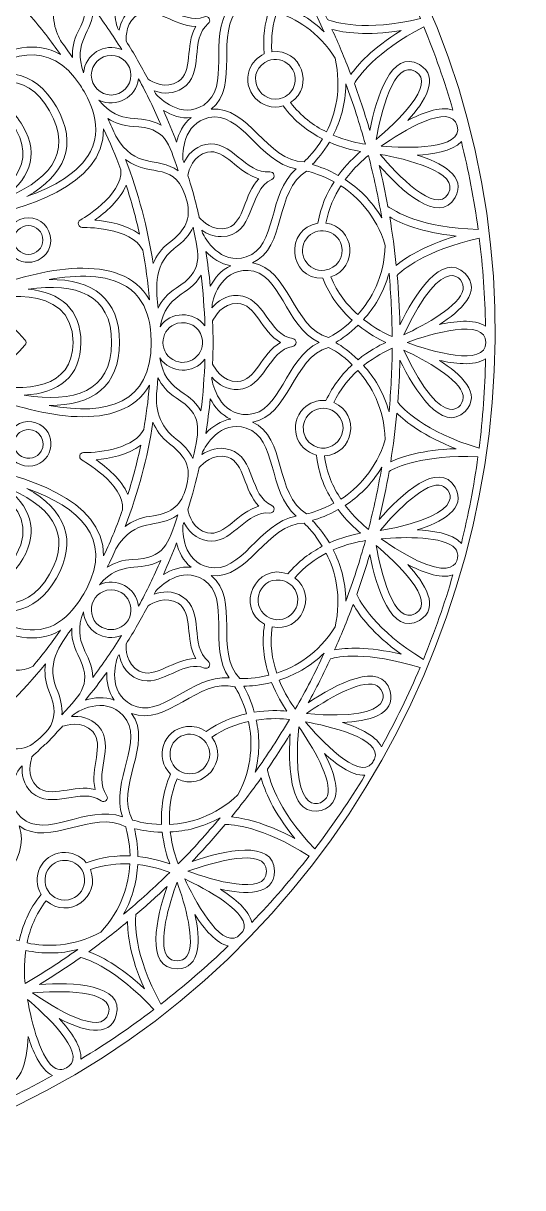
# Model space of a CAD drawing. Header units: inches. Extents: x -25 to 3711, y -26 to 945.
# Drawn here: x 679 to 933, y 3 to 594 of the extents above; entities that cross this region are included whole.
import ezdxf

# ---------------------------------------------------------------- set-up
doc = ezdxf.new("R2010")
doc.units = ezdxf.units.IN
doc.header["$MEASUREMENT"] = 0
doc.layers.add('_U+0421_U+043B_U+043E_U+0439 1', color=7, linetype='Continuous')

# ---------------------------------------------------------------- blocks, each defined once
blk = doc.blocks.new('block 2')
at = {"layer": '_U+0421_U+043B_U+043E_U+0439 1', "lineweight": 0}
for points, knots in [([(750.52, 771.98), (750.4, 772.1), (750.34, 772.18), (750.07, 772.33), (525.97, 944.79), (201.88, 855.08), (93.56, 598.99), (-24.91, 318.93), (179.57, 3), (488.84, 3), (892.5, 3), (1078.2, 519.12), (750.52, 771.98)], [0, 0, 0, 0, 1, 1, 1, 2, 2, 2, 3, 3, 3, 4, 4, 4, 4]), ([(634.94, 641.28), (641.2, 636.9), (647.25, 632.25), (653.08, 627.34), (660.02, 616.54), (647.83, 595.71), (647.71, 595.5), (647.24, 594.71), (647.37, 593.7), (648.02, 593.06), (648.67, 592.41), (649.67, 592.29), (650.45, 592.76), (650.67, 592.89), (671.62, 605.27), (682.39, 598.35), (688.23, 591.57), (693.3, 584.99), (698.13, 578.1), (673.16, 592.48), (642.06, 563.53), (623.99, 541.07), (624.98, 547.57), (625.37, 555.02), (625.14, 563.34), (635.17, 558.59), (645.3, 569.62), (639.78, 579.19), (636.66, 584.59), (629.73, 586.45), (624.33, 583.33), (619.06, 580.29), (617.18, 573.64), (619.97, 568.3), (611.2, 568.53), (603.93, 568.07), (597.9, 567.14), (620.36, 585.21), (649.32, 616.32), (634.94, 641.28)], [0, 0, 0, 0, 1, 1, 1, 2, 2, 2, 3, 3, 3, 4, 4, 4, 5, 5, 5, 6, 6, 6, 7, 7, 7, 8, 8, 8, 9, 9, 9, 10, 10, 10, 11, 11, 11, 12, 12, 12, 13, 13, 13, 13]), ([(860.94, 637.19), (868.23, 624.01), (874.85, 610.41), (880.74, 596.43), (852.71, 589.54), (836.87, 594.56), (833.51, 595.86), (830.45, 602.28), (827.23, 608.61), (823.83, 614.83), (837.51, 605.65), (861.04, 593.06), (865.31, 608.98), (868.55, 621.08), (853.71, 624.32), (841.14, 624.88), (847.4, 626.87), (858.24, 631.07), (860.94, 637.19)], [0, 0, 0, 0, 1, 1, 1, 2, 2, 2, 3, 3, 3, 4, 4, 4, 5, 5, 5, 6, 6, 6, 6]), ([(707.14, 589.86), (704.72, 585.28), (703.99, 580.76), (704.16, 576.66), (702.39, 579.28), (700.56, 581.88), (698.69, 584.44), (695.96, 589.03), (692.39, 597.57), (696.24, 606.74), (698.48, 612.08), (699.44, 616.61), (699.07, 620.74), (709.14, 609.54), (714.86, 604.55), (707.14, 589.86)], [0, 0, 0, 0, 1, 1, 1, 2, 2, 2, 3, 3, 3, 4, 4, 4, 5, 5, 5, 5]), ([(770.75, 552.53), (759.23, 545.18), (748.6, 555.79), (746.32, 558.32), (746.09, 558.78), (745.87, 559.24), (745.65, 559.7), (750.62, 557.99), (755.59, 558.19), (760.02, 561.02), (771.3, 568.22), (763.4, 585.96), (773.08, 593.83), (774.85, 595.26), (773.21, 598.05), (771.11, 597.25), (759.46, 592.79), (748.05, 608.51), (736.17, 602.34), (730.71, 599.51), (728.6, 594.55), (727.82, 590.48), (727.56, 590.87), (727.3, 591.26), (727.04, 591.65), (726.09, 594.48), (721.8, 609.45), (734.18, 615.88), (749.08, 623.62), (764.37, 600.73), (783.67, 602.22), (772.74, 586.27), (784.9, 561.57), (770.75, 552.53)], [0, 0, 0, 0, 1, 1, 1, 2, 2, 2, 3, 3, 3, 4, 4, 4, 5, 5, 5, 6, 6, 6, 7, 7, 7, 8, 8, 8, 9, 9, 9, 10, 10, 10, 11, 11, 11, 11]), ([(831.9, 589.61), (824.53, 596.86), (816.39, 601.02), (809.09, 603.4), (811.76, 610.25), (815.17, 615.4), (817.22, 618.17), (822.51, 608.88), (827.4, 599.36), (831.9, 589.61)], [0, 0, 0, 0, 1, 1, 1, 2, 2, 2, 3, 3, 3, 3]), ([(731.43, 584.93), (731.3, 587.22), (731.35, 595.33), (738.01, 598.79), (746.09, 602.98), (755.53, 592.44), (766.72, 592.44), (761.13, 582.79), (765.55, 569.3), (757.87, 564.39), (751.54, 560.35), (744.61, 564.28), (742.62, 565.59), (739.15, 572.17), (735.42, 578.62), (731.43, 584.93)], [0, 0, 0, 0, 1, 1, 1, 2, 2, 2, 3, 3, 3, 4, 4, 4, 5, 5, 5, 5]), ([(714.72, 601.75), (719.84, 594.95), (724.65, 587.92), (729.15, 580.67), (720.31, 584.31), (710.58, 578.22), (709.8, 568.83), (704.02, 585.09), (714.78, 589.18), (714.72, 601.75)], [0, 0, 0, 0, 1, 1, 1, 2, 2, 2, 3, 3, 3, 3]), ([(821.7, 523.74), (802.61, 523.96), (793.57, 552.46), (774.57, 550.35), (789.49, 562.29), (775.75, 588.83), (789.06, 602.48), (791.55, 602.55), (797.09, 602.46), (803.88, 600.77), (801.87, 594.33), (800.66, 586.78), (801.45, 578.44), (797.92, 576.86), (795.33, 573.96), (794.06, 570.67), (789.87, 559.79), (800.03, 548.82), (811.11, 552.1), (816.78, 544.17), (824.03, 538.88), (831.02, 535.33), (827.41, 529.37), (823.55, 525.45), (821.7, 523.74)], [0, 0, 0, 0, 1, 1, 1, 2, 2, 2, 3, 3, 3, 4, 4, 4, 5, 5, 5, 6, 6, 6, 7, 7, 7, 8, 8, 8, 8]), ([(837.4, 576.37), (840.96, 560.59), (837.63, 547.93), (833.01, 538.89), (826.61, 542.1), (820, 546.84), (814.83, 553.8), (827.27, 561.86), (820.19, 581.48), (805.37, 579.56), (804.79, 586.99), (805.94, 593.81), (807.78, 599.65), (817.48, 596.5), (828.83, 589.91), (837.4, 576.37)], [0, 0, 0, 0, 1, 1, 1, 2, 2, 2, 3, 3, 3, 4, 4, 4, 5, 5, 5, 5]), ([(897.18, 549.96), (890.58, 552.33), (880.57, 547.95), (874.34, 544.72), (882.82, 554.01), (891.04, 566.79), (880.19, 573.06), (865.89, 581.31), (858.2, 555.82), (855.01, 539.66), (852.67, 547.63), (850.06, 555.54), (847.18, 563.37), (848.98, 566.51), (857.47, 579.25), (882.47, 592.27), (888.09, 578.52), (893.01, 564.39), (897.18, 549.96)], [0, 0, 0, 0, 1, 1, 1, 2, 2, 2, 3, 3, 3, 4, 4, 4, 5, 5, 5, 6, 6, 6, 6]), ([(713.26, 528.85), (707.7, 518.14), (694.6, 510.91), (681.09, 506.11), (700.24, 516.87), (707.19, 532.27), (696.02, 551.61), (684.82, 571.01), (667.97, 572.63), (649.05, 561.37), (670.89, 580.02), (692.73, 586.27), (708.28, 562.41), (710.03, 559.18), (721.01, 543.82), (713.26, 528.85)], [0, 0, 0, 0, 1, 1, 1, 2, 2, 2, 3, 3, 3, 4, 4, 4, 5, 5, 5, 5]), ([(835.82, 590.91), (841.8, 589.3), (853.46, 587.47), (870.9, 590.32), (856.08, 581.16), (848.72, 572.7), (845.43, 568.04), (842.01, 577), (839.1, 583.75), (835.82, 590.91)], [0, 0, 0, 0, 1, 1, 1, 2, 2, 2, 3, 3, 3, 3]), ([(733.88, 567.66), (733.88, 562.11), (729.36, 557.59), (723.81, 557.59), (718.26, 557.59), (713.74, 562.11), (713.74, 567.66), (713.74, 573.21), (718.26, 577.73), (723.81, 577.73), (729.36, 577.73), (733.88, 573.21), (733.88, 567.66)], [0, 0, 0, 0, 1, 1, 1, 2, 2, 2, 3, 3, 3, 4, 4, 4, 4]), ([(811.16, 556.35), (799.44, 551.76), (791.49, 567.6), (801.79, 574.09), (809.6, 579.03), (819.25, 571.74), (816.9, 562.99), (816.11, 560.05), (814.07, 557.61), (811.16, 556.35)], [0, 0, 0, 0, 1, 1, 1, 2, 2, 2, 3, 3, 3, 3]), ([(858.23, 535.03), (860.43, 547.57), (867.11, 575.98), (878.19, 569.59), (889.24, 563.21), (868.07, 543.26), (858.23, 535.03)], [0, 0, 0, 0, 1, 1, 1, 2, 2, 2, 2]), ([(675.58, 539.81), (687.28, 519.55), (668.15, 505.93), (645.87, 498.65), (649.58, 506.05), (652.69, 515.37), (655.15, 526.46), (655.37, 527.47), (654.78, 528.48), (653.8, 528.8), (641.68, 532.62), (632.06, 534.32), (624.42, 534.7), (626.61, 537.19), (659.52, 567.62), (675.58, 539.81)], [0, 0, 0, 0, 1, 1, 1, 2, 2, 2, 3, 3, 3, 4, 4, 4, 5, 5, 5, 5]), ([(642.27, 551.81), (661.67, 567.06), (680.29, 570.85), (692.55, 549.61), (705.28, 527.57), (691.12, 513.27), (667.55, 504.29), (682.09, 513.83), (687.81, 526.63), (679.04, 541.81), (674.42, 549.81), (668.21, 554.36), (660.59, 555.33), (654.44, 556.1), (648.1, 554.45), (642.27, 551.81)], [0, 0, 0, 0, 1, 1, 1, 2, 2, 2, 3, 3, 3, 4, 4, 4, 5, 5, 5, 5]), ([(717.64, 555.03), (726.33, 550.77), (736.53, 556.38), (737.75, 565.85), (741.89, 558.18), (745.7, 550.3), (749.13, 542.22), (738.15, 548.69), (728.94, 541.16), (717.64, 555.03)], [0, 0, 0, 0, 1, 1, 1, 2, 2, 2, 3, 3, 3, 3]), ([(836.49, 537.27), (839.98, 544.13), (842.8, 552.87), (842.87, 563.24), (846.6, 553.21), (849.91, 542.99), (852.79, 532.58), (849.38, 533.11), (843.25, 534.37), (836.49, 537.27)], [0, 0, 0, 0, 1, 1, 1, 2, 2, 2, 3, 3, 3, 3]), ([(750.35, 549.77), (754.63, 547.13), (759.39, 545.62), (764.33, 546.11), (760.31, 542.82), (758.1, 538.17), (757.03, 533.65), (754.97, 539.09), (752.74, 544.47), (750.35, 549.77)], [0, 0, 0, 0, 1, 1, 1, 2, 2, 2, 3, 3, 3, 3]), ([(792.34, 475.46), (779.04, 471.26), (771.49, 484.87), (770.16, 487.54), (770.07, 488), (769.98, 488.47), (769.89, 488.93), (772.37, 487.23), (775.68, 485.71), (779.55, 485.71), (797.34, 485.71), (792.8, 509.17), (805.28, 514.74), (807.34, 515.67), (806.51, 518.8), (804.26, 518.56), (791.85, 517.27), (784.89, 535.41), (771.83, 532.52), (765.86, 531.2), (762.54, 527.01), (760.73, 523.3), (760.56, 523.78), (760.39, 524.26), (760.23, 524.75), (760.04, 528.15), (760.02, 543.15), (773.41, 546.11), (789.81, 549.73), (798.66, 523.66), (817.68, 520.11), (802.97, 507.52), (808.36, 480.53), (792.34, 475.46)], [0, 0, 0, 0, 1, 1, 1, 2, 2, 2, 3, 3, 3, 4, 4, 4, 5, 5, 5, 6, 6, 6, 7, 7, 7, 8, 8, 8, 9, 9, 9, 10, 10, 10, 11, 11, 11, 11]), ([(899.36, 542), (902.66, 529.67), (873.58, 530.54), (860.81, 531.67), (871.24, 538.99), (896.05, 554.34), (899.36, 542)], [0, 0, 0, 0, 1, 1, 1, 2, 2, 2, 2]), ([(757.73, 519.18), (747.1, 526.71), (736.07, 519.61), (726.24, 536.71), (724.92, 539.72), (723.52, 542.7), (722.07, 545.66), (725.54, 543.47), (729.81, 541.85), (734.98, 541.64), (751.64, 540.99), (753.13, 533.34), (757.73, 519.18)], [0, 0, 0, 0, 1, 1, 1, 2, 2, 2, 3, 3, 3, 4, 4, 4, 4]), ([(708.17, 494.16), (706.31, 493.11), (707.21, 490.31), (709.18, 490.42), (709.43, 490.42), (734.41, 490.67), (739.85, 478.84), (741.32, 470.96), (742.47, 462.85), (743.25, 453.69), (728.93, 478.85), (687.4, 469.33), (660.42, 458.88), (664.53, 464.01), (668.58, 470.26), (672.54, 477.58), (678.84, 468.47), (693.15, 472.96), (693.15, 484), (693.15, 490.24), (688.08, 495.31), (681.84, 495.31), (675.76, 495.31), (670.8, 490.49), (670.55, 484.48), (663.08, 489.06), (656.55, 492.29), (650.87, 494.51), (679.54, 498.96), (720.14, 511.49), (720.01, 540.36), (723.17, 533.65), (726, 526.95), (728.71, 519.55), (729.91, 506.54), (708.39, 494.28), (708.17, 494.16)], [0, 0, 0, 0, 1, 1, 1, 2, 2, 2, 3, 3, 3, 4, 4, 4, 5, 5, 5, 6, 6, 6, 7, 7, 7, 8, 8, 8, 9, 9, 9, 10, 10, 10, 11, 11, 11, 12, 12, 12, 12]), ([(826.09, 522.26), (826.08, 522.29), (826.05, 522.42), (826.04, 522.46), (828.28, 524.8), (831.5, 528.58), (834.53, 533.68), (840.76, 530.97), (846.5, 529.59), (850.38, 528.9), (847.36, 526.39), (843.08, 522.34), (839.05, 516.78), (833.88, 519.69), (829.2, 521.35), (826.09, 522.26)], [0, 0, 0, 0, 1, 1, 1, 2, 2, 2, 3, 3, 3, 4, 4, 4, 5, 5, 5, 5]), ([(901.46, 534.02), (905.07, 519.42), (907.92, 504.53), (909.98, 489.4), (881.12, 489.99), (867.11, 498.94), (864.18, 501.06), (862.91, 508.04), (861.45, 514.97), (859.78, 521.85), (870.59, 509.48), (890.08, 491.3), (898.28, 505.51), (904.55, 516.37), (891.05, 523.33), (879.05, 527.13), (886.08, 527.45), (896.94, 528.66), (901.46, 534.02)], [0, 0, 0, 0, 1, 1, 1, 2, 2, 2, 3, 3, 3, 4, 4, 4, 5, 5, 5, 6, 6, 6, 6]), ([(768.52, 495.39), (767.83, 498.46), (767.07, 501.51), (766.28, 504.55), (766.3, 505.28), (762.97, 516.29), (762.75, 516.99), (763.23, 519.31), (765.35, 527), (772.69, 528.62), (781.58, 530.58), (788.01, 517.91), (798.78, 515.05), (790.88, 507.18), (791.65, 493), (782.97, 490.25), (775.77, 487.97), (770.05, 493.65), (768.52, 495.39)], [0, 0, 0, 0, 1, 1, 1, 2, 2, 2, 3, 3, 3, 4, 4, 4, 5, 5, 5, 6, 6, 6, 6]), ([(842.54, 514.67), (846.94, 520.67), (851.63, 524.8), (854.32, 526.91), (857.02, 516.5), (859.28, 505.96), (861.08, 495.31), (855.83, 504.29), (849.01, 510.46), (842.54, 514.67)], [0, 0, 0, 0, 1, 1, 1, 2, 2, 2, 3, 3, 3, 3]), ([(860.26, 527.47), (872.9, 525.25), (901.2, 518.56), (894.82, 507.51), (888.42, 496.43), (868.39, 517.76), (860.26, 527.47)], [0, 0, 0, 0, 1, 1, 1, 2, 2, 2, 2]), ([(753.4, 482.82), (749.26, 479.67), (746.68, 475.86), (745.1, 472.06), (742.31, 490.18), (737.6, 507.96), (731.09, 524.95), (744.6, 514.63), (756.62, 525.39), (762.35, 503.45), (764.28, 494.78), (761.78, 489.19), (753.4, 482.82)], [0, 0, 0, 0, 1, 1, 1, 2, 2, 2, 3, 3, 3, 4, 4, 4, 4]), ([(828.7, 492.54), (811.82, 489.9), (813.46, 464.12), (831.21, 464.59), (834.64, 455.47), (840.28, 448.48), (846.11, 443.25), (841.08, 438.43), (836.33, 435.63), (834.1, 434.46), (815.73, 439.61), (814.36, 469.49), (795.46, 472.37), (812.97, 480.04), (806.56, 509.25), (822.97, 518.98), (825.43, 518.43), (830.76, 516.95), (836.88, 513.58), (833.26, 507.86), (830.1, 500.84), (828.7, 492.54)], [0, 0, 0, 0, 1, 1, 1, 2, 2, 2, 3, 3, 3, 4, 4, 4, 5, 5, 5, 6, 6, 6, 7, 7, 7, 7]), ([(731.38, 511.83), (734.07, 503.69), (736.35, 495.38), (738.21, 486.9), (731.7, 491.87), (721.91, 493.56), (715.5, 494.13), (720.73, 497.85), (728.3, 504.24), (731.38, 511.83)], [0, 0, 0, 0, 1, 1, 1, 2, 2, 2, 3, 3, 3, 3]), ([(848.93, 446.16), (843.6, 450.92), (838.44, 457.2), (835.24, 465.28), (849.47, 469.88), (847.53, 490.64), (832.77, 492.59), (834.14, 499.98), (837.05, 506.3), (840.37, 511.5), (848.89, 505.97), (858.09, 496.68), (862.89, 481.24), (862.25, 465.07), (855.74, 453.7), (848.93, 446.16)], [0, 0, 0, 0, 1, 1, 1, 2, 2, 2, 3, 3, 3, 4, 4, 4, 5, 5, 5, 5]), ([(674.53, 484), (674.53, 488.03), (677.81, 491.31), (681.84, 491.31), (685.87, 491.31), (689.15, 488.03), (689.15, 484), (689.15, 479.97), (685.87, 476.69), (681.84, 476.69), (677.81, 476.69), (674.53, 479.97), (674.53, 484)], [0, 0, 0, 0, 1, 1, 1, 2, 2, 2, 3, 3, 3, 4, 4, 4, 4]), ([(755.82, 479.63), (760.53, 483.22), (763.66, 486.74), (765.38, 490.6), (768.56, 475.59), (770.7, 468.32), (756.82, 459.57), (752.39, 456.77), (749.49, 453.18), (747.58, 449.5), (747.1, 456.78), (744.19, 470.79), (755.82, 479.63)], [0, 0, 0, 0, 1, 1, 1, 2, 2, 2, 3, 3, 3, 4, 4, 4, 4]), ([(840.63, 481.26), (842.21, 475.39), (838.28, 469.46), (832.17, 468.68), (823.4, 467.55), (817.54, 477.55), (822.84, 484.67), (827.8, 491.33), (838.45, 489.42), (840.63, 481.26)], [0, 0, 0, 0, 1, 1, 1, 2, 2, 2, 3, 3, 3, 3]), ([(868.43, 471.06), (867.6, 479.32), (866.49, 487.54), (865.12, 495.69), (870.49, 492.58), (881.28, 487.8), (898.86, 486.04), (882.11, 481.01), (872.79, 474.71), (868.43, 471.06)], [0, 0, 0, 0, 1, 1, 1, 2, 2, 2, 3, 3, 3, 3]), ([(913.75, 440.3), (907.99, 444.24), (897.23, 442.61), (890.38, 441.1), (900.98, 447.88), (912.22, 458.1), (903.36, 466.96), (891.64, 478.68), (877.53, 455.8), (870.29, 441), (870.1, 449.41), (869.64, 457.77), (868.91, 466.08), (871.31, 468.52), (882.75, 478.77), (910.56, 484.94), (912.39, 470.27), (913.46, 455.38), (913.75, 440.3)], [0, 0, 0, 0, 1, 1, 1, 2, 2, 2, 3, 3, 3, 4, 4, 4, 5, 5, 5, 6, 6, 6, 6]), ([(872.31, 435.91), (892.66, 479.69), (903.49, 464.35), (902.4, 458.87), (900.77, 450.7), (883.03, 440.9), (872.31, 435.91)], [0, 0, 0, 0, 1, 1, 1, 2, 2, 2, 2]), ([(771.81, 478.2), (775.01, 474.76), (779.31, 471.78), (784.52, 470.93), (779.7, 468.76), (776.32, 464.75), (774.11, 460.59), (773.53, 466.51), (772.75, 472.37), (771.81, 478.2)], [0, 0, 0, 0, 1, 1, 1, 2, 2, 2, 3, 3, 3, 3]), ([(774.88, 413.16), (774.91, 413.55), (774.93, 413.94), (774.96, 414.34), (778.38, 410.32), (782.84, 407.91), (788.2, 408.15), (801.57, 408.74), (803.6, 428.06), (815.91, 430.03), (818.14, 430.38), (818.15, 433.62), (815.91, 433.98), (803.6, 435.94), (801.57, 455.26), (788.2, 455.86), (781.99, 456.13), (777.66, 452.83), (774.96, 449.67), (774.74, 453.22), (779.21, 469.2), (793.25, 468.57), (810.04, 467.82), (811.82, 440.36), (829.28, 432), (811.82, 423.64), (810.04, 396.18), (793.25, 395.43), (778.68, 394.76), (775.23, 411.28), (774.88, 413.16)], [0, 0, 0, 0, 1, 1, 1, 2, 2, 2, 3, 3, 3, 4, 4, 4, 5, 5, 5, 6, 6, 6, 7, 7, 7, 8, 8, 8, 9, 9, 9, 10, 10, 10, 10]), ([(866.38, 434.97), (863.22, 436.36), (857.64, 439.16), (851.88, 443.69), (857.03, 449.42), (862.02, 457.13), (864.77, 467.13), (865.75, 456.53), (866.29, 445.8), (866.38, 434.97)], [0, 0, 0, 0, 1, 1, 1, 2, 2, 2, 3, 3, 3, 3]), ([(704.47, 432), (704.47, 408.6), (681.09, 406.37), (658.16, 411.2), (665.07, 415.76), (672.42, 422.27), (680.1, 430.65), (680.8, 431.41), (680.8, 432.59), (680.1, 433.35), (671.51, 442.72), (664.03, 449), (657.61, 453.15), (660.75, 454.22), (704.47, 464.1), (704.47, 432)], [0, 0, 0, 0, 1, 1, 1, 2, 2, 2, 3, 3, 3, 4, 4, 4, 5, 5, 5, 5]), ([(681.66, 459.04), (705.98, 462.51), (724.06, 456.58), (724.06, 432), (724.06, 406.54), (704.64, 401.24), (679.74, 405.26), (697.39, 406.25), (708.47, 414.69), (708.47, 432), (708.47, 448.82), (698.17, 457.4), (681.66, 459.04)], [0, 0, 0, 0, 1, 1, 1, 2, 2, 2, 3, 3, 3, 4, 4, 4, 4]), ([(692.36, 400.06), (714.4, 399.8), (728.07, 409.69), (728.07, 432), (728.07, 453.96), (714.8, 464.21), (692.37, 463.94), (706.46, 466.54), (721.44, 466.84), (731.61, 460.33), (744.82, 451.89), (743.84, 435.36), (744.17, 431.91), (744.14, 401.22), (722.17, 394.56), (692.36, 400.06)], [0, 0, 0, 0, 1, 1, 1, 2, 2, 2, 3, 3, 3, 4, 4, 4, 5, 5, 5, 5]), ([(748.61, 440.02), (751.76, 457.14), (763.2, 455.06), (769.43, 466.25), (770.46, 457.78), (771.11, 449.19), (771.37, 440.51), (765.61, 448.1), (754.07, 447.89), (748.61, 440.02)], [0, 0, 0, 0, 1, 1, 1, 2, 2, 2, 3, 3, 3, 3]), ([(775.28, 442.93), (776.09, 444.63), (780.16, 452.21), (788.02, 451.86), (797.12, 451.45), (800.05, 437.55), (809.71, 432), (800.05, 426.45), (797.12, 412.55), (788.02, 412.14), (780.16, 411.81), (776.09, 419.38), (775.28, 421.07), (775.58, 429.11), (775.58, 434.91), (775.28, 442.93)], [0, 0, 0, 0, 1, 1, 1, 2, 2, 2, 3, 3, 3, 4, 4, 4, 5, 5, 5, 5]), ([(873.93, 432), (886, 436.41), (913.84, 444.76), (913.84, 432), (913.84, 419.24), (885.97, 427.6), (873.93, 432)], [0, 0, 0, 0, 1, 1, 1, 2, 2, 2, 2]), ([(757.55, 441.72), (762.93, 443.16), (768.45, 439.98), (769.89, 434.6), (772.19, 425.99), (762.89, 418.8), (755.13, 423.28), (747.36, 427.76), (748.95, 439.42), (757.55, 441.72)], [0, 0, 0, 0, 1, 1, 1, 2, 2, 2, 3, 3, 3, 3]), ([(837.96, 431.9), (837.96, 431.93), (837.96, 432.07), (837.96, 432.1), (840.73, 433.78), (844.82, 436.6), (849.06, 440.75), (854.38, 436.52), (859.57, 433.69), (863.14, 432.03), (859.57, 430.39), (854.39, 427.58), (849.06, 423.25), (844.82, 427.4), (840.73, 430.22), (837.96, 431.9)], [0, 0, 0, 0, 1, 1, 1, 2, 2, 2, 3, 3, 3, 4, 4, 4, 5, 5, 5, 5]), ([(821.38, 398.48), (813.49, 390.59), (817.58, 377.38), (827.98, 374.87), (828.93, 365.17), (832.57, 356.96), (836.85, 350.39), (830.74, 347.04), (825.43, 345.57), (822.97, 345.02), (806.56, 354.75), (812.97, 383.96), (795.46, 391.63), (814.36, 394.51), (815.73, 424.39), (834.1, 429.53), (836.33, 428.37), (841.1, 425.56), (846.14, 420.72), (841.16, 416.14), (836.29, 410.17), (832.78, 402.51), (828.51, 402.98), (824.25, 401.35), (821.38, 398.48)], [0, 0, 0, 0, 1, 1, 1, 2, 2, 2, 3, 3, 3, 4, 4, 4, 5, 5, 5, 6, 6, 6, 7, 7, 7, 8, 8, 8, 8]), ([(851.88, 420.31), (857.66, 424.94), (863.23, 427.71), (866.38, 429.06), (866.3, 418.22), (865.75, 407.48), (864.77, 396.87), (862.02, 406.87), (857.03, 414.58), (851.88, 420.31)], [0, 0, 0, 0, 1, 1, 1, 2, 2, 2, 3, 3, 3, 3]), ([(872.31, 428.09), (883.03, 423.1), (900.77, 413.3), (902.4, 405.13), (903.47, 399.72), (892.72, 384.2), (872.31, 428.09)], [0, 0, 0, 0, 1, 1, 1, 2, 2, 2, 2]), ([(748.51, 424.15), (753.9, 416.1), (765.58, 415.85), (771.37, 423.5), (771.11, 414.66), (770.44, 405.92), (769.38, 397.3), (763.11, 408.41), (751.35, 406.48), (748.51, 424.15)], [0, 0, 0, 0, 1, 1, 1, 2, 2, 2, 3, 3, 3, 3]), ([(910.48, 378.44), (882.53, 386.55), (871.36, 398.96), (869.21, 401.63), (869.77, 408.72), (870.13, 415.84), (870.29, 423), (877.56, 408.14), (891.7, 385.38), (903.36, 397.04), (912.22, 405.9), (900.98, 416.12), (890.38, 422.89), (897.19, 421.39), (907.98, 419.75), (913.75, 423.71), (913.46, 408.41), (912.36, 393.31), (910.48, 378.44)], [0, 0, 0, 0, 1, 1, 1, 2, 2, 2, 3, 3, 3, 4, 4, 4, 5, 5, 5, 6, 6, 6, 6]), ([(747.16, 408.63), (747.16, 408.63), (747.55, 414), (747.55, 414), (749.46, 410.31), (752.37, 406.7), (756.82, 403.89), (770.68, 395.14), (768.5, 388.05), (765.31, 373.04), (763.57, 376.83), (760.46, 380.29), (755.82, 383.82), (747.04, 390.5), (745.89, 402.26), (747.16, 408.63)], [0, 0, 0, 0, 1, 1, 1, 2, 2, 2, 3, 3, 3, 4, 4, 4, 5, 5, 5, 5]), ([(840.34, 352.49), (836.41, 358.47), (833.05, 365.88), (832.05, 374.5), (846.85, 375.26), (850.59, 395.76), (836.73, 401.51), (839.97, 408.29), (844.41, 413.65), (848.97, 417.8), (855.76, 410.26), (862.25, 398.9), (862.89, 382.76), (858.08, 367.31), (848.87, 358.01), (840.34, 352.49)], [0, 0, 0, 0, 1, 1, 1, 2, 2, 2, 3, 3, 3, 4, 4, 4, 5, 5, 5, 5]), ([(709.84, 376.17), (707.78, 376.17), (707.08, 373.41), (708.87, 372.42), (709.09, 372.29), (730.79, 360.07), (729.65, 347.11), (726.95, 339.48), (723.87, 331.84), (720.01, 323.64), (720.14, 352.59), (679.35, 365.07), (650.87, 369.49), (656.99, 371.88), (663.63, 375.27), (670.72, 379.63), (671.2, 373.71), (676.12, 369.22), (681.96, 369.22), (693.51, 369.22), (697.62, 384.57), (687.64, 390.33), (682.38, 393.37), (675.67, 391.67), (672.45, 386.59), (668.26, 394.3), (664.23, 400.36), (660.41, 405.12), (687.3, 394.7), (728.91, 385.11), (743.25, 410.31), (742.54, 402.01), (741.58, 394.9), (740.35, 387.89), (736.2, 378.86), (719.14, 375.89), (709.84, 376.17)], [0, 0, 0, 0, 1, 1, 1, 2, 2, 2, 3, 3, 3, 4, 4, 4, 5, 5, 5, 6, 6, 6, 7, 7, 7, 8, 8, 8, 9, 9, 9, 10, 10, 10, 11, 11, 11, 12, 12, 12, 12]), ([(784.47, 393.08), (779.29, 392.23), (775.01, 389.24), (771.81, 385.82), (772.75, 391.64), (773.53, 397.5), (774.11, 403.4), (776.31, 399.26), (779.67, 395.25), (784.47, 393.08)], [0, 0, 0, 0, 1, 1, 1, 2, 2, 2, 3, 3, 3, 3]), ([(838.45, 395.65), (847.36, 386.74), (834.79, 372.58), (824.91, 380.77), (822.81, 382.51), (821.56, 384.95), (821.31, 387.56), (820.41, 396.97), (831.82, 402.27), (838.45, 395.65)], [0, 0, 0, 0, 1, 1, 1, 2, 2, 2, 3, 3, 3, 3]), ([(868.74, 396.17), (873.11, 391.79), (882.29, 384.35), (898.87, 378.08), (881.43, 377.55), (870.81, 373.9), (865.64, 371.5), (866.94, 379.67), (867.98, 387.9), (868.74, 396.17)], [0, 0, 0, 0, 1, 1, 1, 2, 2, 2, 3, 3, 3, 3]), ([(743.36, 343.73), (738.28, 343.08), (734.2, 341.12), (730.95, 338.68), (737.49, 355.66), (742.21, 373.36), (745.04, 391.54), (746.62, 387.69), (749.2, 383.82), (753.4, 380.63), (765.06, 371.77), (763.66, 365.21), (761.37, 356.92), (758.7, 348.6), (753.72, 345.05), (743.36, 343.73)], [0, 0, 0, 0, 1, 1, 1, 2, 2, 2, 3, 3, 3, 4, 4, 4, 5, 5, 5, 5]), ([(760.23, 339.26), (760.39, 339.74), (760.56, 340.22), (760.72, 340.7), (763.88, 334.24), (769.36, 331.17), (774.6, 331.17), (786, 331.17), (792.74, 346.65), (804.26, 345.44), (806.5, 345.2), (807.35, 348.33), (805.28, 349.25), (793.88, 354.34), (796.94, 373.52), (784.18, 377.56), (778.31, 379.42), (773.31, 377.41), (769.89, 375.08), (769.98, 375.54), (770.07, 376), (770.16, 376.46), (771.48, 379.13), (779, 392.76), (792.34, 388.54), (808.36, 383.47), (802.97, 356.48), (817.68, 343.89), (798.66, 340.34), (789.81, 314.27), (773.41, 317.89), (760.06, 320.84), (760.05, 335.86), (760.23, 339.26)], [0, 0, 0, 0, 1, 1, 1, 2, 2, 2, 3, 3, 3, 4, 4, 4, 5, 5, 5, 6, 6, 6, 7, 7, 7, 8, 8, 8, 9, 9, 9, 10, 10, 10, 11, 11, 11, 11]), ([(681.99, 387.84), (687.59, 387.84), (691.12, 381.74), (688.31, 376.88), (686.3, 373.39), (681.82, 372.19), (678.33, 374.2), (671.88, 377.93), (674.53, 387.84), (681.99, 387.84)], [0, 0, 0, 0, 1, 1, 1, 2, 2, 2, 3, 3, 3, 3]), ([(738.82, 379.88), (737.05, 371.38), (734.85, 363.03), (732.26, 354.86), (729.1, 362.42), (721.46, 368.78), (716.2, 372.48), (722.59, 373.08), (732.36, 374.84), (738.82, 379.88)], [0, 0, 0, 0, 1, 1, 1, 2, 2, 2, 3, 3, 3, 3]), ([(768.52, 368.61), (770.05, 370.35), (775.77, 376.03), (782.97, 373.75), (791.65, 371), (790.88, 356.81), (798.78, 348.95), (788.01, 346.09), (781.58, 333.42), (772.69, 335.38), (765.35, 337), (763.23, 344.69), (762.75, 347.01), (765.18, 354.87), (767.03, 361.98), (768.52, 368.61)], [0, 0, 0, 0, 1, 1, 1, 2, 2, 2, 3, 3, 3, 4, 4, 4, 5, 5, 5, 5]), ([(901.46, 329.98), (896.93, 335.35), (886.05, 336.55), (879.05, 336.87), (891.04, 340.67), (904.55, 347.63), (898.28, 358.49), (890.04, 372.78), (870.66, 354.61), (859.78, 342.16), (861.73, 350.24), (863.41, 358.38), (864.83, 366.57), (867.93, 368.37), (881.77, 375.21), (909.89, 373.99), (907.84, 359.06), (905.02, 344.38), (901.46, 329.98)], [0, 0, 0, 0, 1, 1, 1, 2, 2, 2, 3, 3, 3, 4, 4, 4, 5, 5, 5, 6, 6, 6, 6]), ([(842.55, 349.34), (849.02, 353.55), (855.84, 359.71), (861.08, 368.69), (859.27, 358.01), (857.02, 347.48), (854.33, 337.13), (851.64, 339.29), (846.96, 343.45), (842.55, 349.34)], [0, 0, 0, 0, 1, 1, 1, 2, 2, 2, 3, 3, 3, 3]), ([(653.8, 335.2), (654.78, 335.52), (655.37, 336.53), (655.15, 337.54), (652.4, 349.95), (649.06, 359.13), (645.57, 365.93), (648.95, 365.26), (691.61, 351.96), (675.58, 324.19), (663.86, 303.9), (642.48, 313.71), (625.07, 329.34), (633.33, 329.83), (642.96, 331.78), (653.8, 335.2)], [0, 0, 0, 0, 1, 1, 1, 2, 2, 2, 3, 3, 3, 4, 4, 4, 5, 5, 5, 5]), ([(679.04, 322.19), (687.45, 336.74), (682.84, 349.32), (669.35, 359.01), (692.15, 349.85), (704.84, 335.67), (692.55, 314.39), (679.83, 292.36), (660.39, 297.45), (640.83, 313.37), (656.46, 305.5), (670.33, 307.09), (679.04, 322.19)], [0, 0, 0, 0, 1, 1, 1, 2, 2, 2, 3, 3, 3, 4, 4, 4, 4]), ([(684.93, 286.08), (672.82, 285.52), (659.96, 293.31), (649.02, 302.65), (668.32, 291.16), (684.99, 293.29), (696.02, 312.39), (707.02, 331.45), (700.58, 346.94), (681.07, 357.9), (707.88, 348.38), (724.44, 332.67), (711.49, 307.17), (707.61, 300.8), (700.44, 286.78), (684.93, 286.08)], [0, 0, 0, 0, 1, 1, 1, 2, 2, 2, 3, 3, 3, 4, 4, 4, 5, 5, 5, 5]), ([(860.26, 336.53), (866.02, 343.41), (881.28, 360.23), (890.22, 359.65), (895.72, 359.29), (907.94, 344.88), (860.26, 336.53)], [0, 0, 0, 0, 1, 1, 1, 2, 2, 2, 2]), ([(734.7, 321.88), (729.56, 321.68), (725.31, 320.07), (721.86, 317.91), (723.37, 321), (724.84, 324.11), (726.23, 327.26), (736.17, 343.95), (747.02, 336.8), (757.62, 344.46), (752.72, 329.47), (750.88, 322.52), (734.7, 321.88)], [0, 0, 0, 0, 1, 1, 1, 2, 2, 2, 3, 3, 3, 4, 4, 4, 4]), ([(826.04, 341.54), (826.05, 341.58), (826.08, 341.71), (826.09, 341.74), (829.2, 342.65), (833.88, 344.31), (839.05, 347.22), (843.09, 341.75), (847.38, 337.69), (850.39, 335.15), (846.52, 334.49), (840.79, 333.12), (834.53, 330.32), (831.5, 335.42), (828.28, 339.2), (826.04, 341.54)], [0, 0, 0, 0, 1, 1, 1, 2, 2, 2, 3, 3, 3, 4, 4, 4, 5, 5, 5, 5]), ([(813.44, 314.51), (797.17, 320.71), (786.45, 297.22), (801.64, 289.04), (800.05, 279.43), (801.43, 270.56), (803.86, 263.11), (797.1, 261.45), (791.59, 261.4), (789.07, 261.51), (775.74, 275.15), (789.49, 301.71), (774.56, 313.65), (793.55, 311.54), (802.61, 340.02), (821.67, 340.26), (823.49, 338.56), (827.34, 334.57), (830.94, 328.58), (824.97, 325.44), (818.78, 320.96), (813.44, 314.51)], [0, 0, 0, 0, 1, 1, 1, 2, 2, 2, 3, 3, 3, 4, 4, 4, 5, 5, 5, 6, 6, 6, 7, 7, 7, 7]), ([(842.87, 300.76), (842.8, 311.14), (839.98, 319.88), (836.49, 326.74), (843.3, 329.74), (849.42, 330.97), (852.8, 331.45), (849.92, 321.04), (846.6, 310.8), (842.87, 300.76)], [0, 0, 0, 0, 1, 1, 1, 2, 2, 2, 3, 3, 3, 3]), ([(860.81, 332.33), (872.58, 333.38), (892.84, 333.76), (898.34, 327.49), (901.97, 323.35), (900.44, 304.52), (860.81, 332.33)], [0, 0, 0, 0, 1, 1, 1, 2, 2, 2, 2]), ([(764.33, 317.89), (759.16, 318.4), (754.31, 316.67), (750.36, 314.24), (752.75, 319.54), (754.97, 324.91), (757.03, 330.35), (758.1, 325.84), (760.31, 321.18), (764.33, 317.89)], [0, 0, 0, 0, 1, 1, 1, 2, 2, 2, 3, 3, 3, 3]), ([(858.23, 328.97), (868.08, 320.73), (889.24, 300.79), (878.19, 294.41), (867.14, 288.03), (860.45, 316.33), (858.23, 328.97)], [0, 0, 0, 0, 1, 1, 1, 2, 2, 2, 2]), ([(652.34, 273.14), (650.56, 274.19), (648.54, 272.16), (649.6, 270.39), (649.73, 270.17), (662.11, 249.22), (655.2, 238.46), (648.39, 232.59), (641.81, 227.53), (634.94, 222.72), (649.33, 247.7), (620.32, 278.82), (597.91, 296.84), (605.2, 295.73), (612.79, 295.51), (620.17, 295.71), (615.42, 285.69), (626.46, 275.54), (636.03, 281.06), (641.43, 284.18), (643.29, 291.11), (640.17, 296.52), (637.13, 301.78), (630.48, 303.66), (625.14, 300.87), (625.37, 309.64), (624.91, 316.91), (623.99, 322.94), (642.08, 300.45), (673.17, 271.52), (698.13, 285.9), (693.74, 279.65), (689.09, 273.59), (684.18, 267.76), (673.38, 260.82), (652.55, 273.01), (652.34, 273.14)], [0, 0, 0, 0, 1, 1, 1, 2, 2, 2, 3, 3, 3, 4, 4, 4, 5, 5, 5, 6, 6, 6, 7, 7, 7, 8, 8, 8, 9, 9, 9, 10, 10, 10, 11, 11, 11, 12, 12, 12, 12]), ([(737.76, 298.16), (736.53, 307.63), (726.39, 313.1), (717.82, 309.06), (729.01, 322.2), (738.1, 314.89), (748.95, 321.36), (745.56, 313.43), (741.83, 305.7), (737.76, 298.16)], [0, 0, 0, 0, 1, 1, 1, 2, 2, 2, 3, 3, 3, 3]), ([(807.78, 264.22), (805.54, 271.01), (804.21, 279.04), (805.47, 287.62), (819.96, 284.53), (828.88, 303.37), (817, 312.52), (821.84, 318.19), (827.47, 322.2), (832.91, 325.03), (837.54, 315.93), (840.91, 303.25), (837.4, 287.62), (828.76, 273.94), (817.45, 267.35), (807.78, 264.22)], [0, 0, 0, 0, 1, 1, 1, 2, 2, 2, 3, 3, 3, 4, 4, 4, 5, 5, 5, 5]), ([(882.23, 271.15), (857.62, 286.05), (849.94, 300.76), (848.44, 304.12), (850.82, 310.8), (853.02, 317.55), (855.01, 324.34), (858.19, 308.22), (865.89, 282.69), (880.19, 290.94), (891.04, 297.21), (882.83, 309.99), (874.34, 319.28), (880.56, 316.05), (890.58, 311.66), (897.18, 314.03), (892.95, 299.4), (887.95, 285.09), (882.23, 271.15)], [0, 0, 0, 0, 1, 1, 1, 2, 2, 2, 3, 3, 3, 4, 4, 4, 5, 5, 5, 6, 6, 6, 6]), ([(727.03, 272.35), (727.3, 272.74), (727.56, 273.13), (727.82, 273.52), (729.49, 264.78), (735.91, 260.21), (742.11, 260.21), (751.98, 260.21), (761.38, 270.47), (771.11, 266.76), (773.21, 265.95), (774.84, 268.74), (773.08, 270.18), (763.4, 278.04), (771.3, 295.78), (760.02, 302.98), (754.87, 306.27), (749.56, 305.65), (745.65, 304.31), (745.88, 304.76), (746.1, 305.22), (746.32, 305.68), (748.6, 308.21), (759.23, 318.82), (770.75, 311.47), (784.92, 302.42), (772.72, 277.75), (783.67, 261.78), (764.35, 263.26), (749.09, 240.38), (734.18, 248.13), (721.8, 254.55), (726.09, 269.52), (727.03, 272.35)], [0, 0, 0, 0, 1, 1, 1, 2, 2, 2, 3, 3, 3, 4, 4, 4, 5, 5, 5, 6, 6, 6, 7, 7, 7, 8, 8, 8, 9, 9, 9, 10, 10, 10, 11, 11, 11, 11]), ([(817.13, 306.41), (821.92, 298.09), (813.4, 288.37), (804.5, 292.11), (793.95, 296.53), (797.87, 312.75), (809.58, 311.36), (812.74, 310.98), (815.56, 309.11), (817.13, 306.41)], [0, 0, 0, 0, 1, 1, 1, 2, 2, 2, 3, 3, 3, 3]), ([(723.79, 306.41), (734.07, 306.41), (737.74, 292.75), (728.85, 287.62), (726.52, 286.27), (723.8, 285.92), (721.2, 286.61), (709.98, 289.62), (712.05, 306.41), (723.79, 306.41)], [0, 0, 0, 0, 1, 1, 1, 2, 2, 2, 3, 3, 3, 3]), ([(731.42, 279.06), (735.42, 285.37), (739.14, 291.83), (742.62, 298.41), (744.59, 299.69), (751.59, 303.62), (757.87, 299.61), (765.55, 294.71), (761.13, 281.2), (766.72, 271.56), (755.57, 271.6), (746.11, 261.01), (738.01, 265.21), (731.3, 268.69), (731.28, 276.75), (731.42, 279.06)], [0, 0, 0, 0, 1, 1, 1, 2, 2, 2, 3, 3, 3, 4, 4, 4, 5, 5, 5, 5]), ([(846.57, 298.99), (849.67, 293.61), (856.62, 284.09), (870.95, 273.79), (853.97, 277.79), (842.78, 277.02), (837.16, 276.04), (840.3, 283.04), (843.23, 290.03), (846.57, 298.99)], [0, 0, 0, 0, 1, 1, 1, 2, 2, 2, 3, 3, 3, 3]), ([(714.45, 261.9), (714.42, 274.53), (703.46, 278.75), (709.79, 295.37), (710.44, 285.67), (720.41, 279.72), (729.14, 283.32), (724.57, 275.95), (719.66, 268.8), (714.45, 261.9)], [0, 0, 0, 0, 1, 1, 1, 2, 2, 2, 3, 3, 3, 3]), ([(698.82, 242.97), (699.14, 247.04), (698.17, 251.52), (695.96, 256.78), (690.25, 270.41), (700.17, 281.45), (703.89, 286.95), (703.71, 282.83), (704.43, 278.28), (706.86, 273.66), (714.59, 258.98), (708.92, 254.19), (698.82, 242.97)], [0, 0, 0, 0, 1, 1, 1, 2, 2, 2, 3, 3, 3, 4, 4, 4, 4]), ([(817.24, 245.87), (815.2, 248.67), (811.81, 253.86), (809.1, 260.61), (816.4, 262.99), (824.54, 267.15), (831.9, 274.39), (827.41, 264.66), (822.52, 255.14), (817.24, 245.87)], [0, 0, 0, 0, 1, 1, 1, 2, 2, 2, 3, 3, 3, 3]), ([(860.94, 226.81), (857.88, 233.06), (847.76, 237.02), (841.13, 239.12), (853.7, 239.68), (868.55, 242.91), (865.31, 255.02), (861.04, 270.95), (837.58, 258.4), (823.83, 249.16), (827.81, 256.46), (831.55, 263.91), (835.07, 271.49), (838.49, 272.41), (853.63, 275.46), (880.5, 266.99), (874.67, 253.21), (868.14, 239.81), (860.94, 226.81)], [0, 0, 0, 0, 1, 1, 1, 2, 2, 2, 3, 3, 3, 4, 4, 4, 5, 5, 5, 6, 6, 6, 6]), ([(665.13, 228.29), (660.31, 230.32), (655.71, 230.64), (651.62, 230.1), (665.76, 241.54), (678.61, 254.28), (690.49, 268.9), (689.92, 264.77), (690.23, 260.12), (692.27, 255.24), (695.8, 246.83), (695.8, 241.13), (691.84, 235.51), (684.47, 227.91), (679.83, 222.13), (665.13, 228.29)], [0, 0, 0, 0, 1, 1, 1, 2, 2, 2, 3, 3, 3, 4, 4, 4, 5, 5, 5, 5]), ([(725.41, 250.48), (720.48, 252.34), (715.27, 251.88), (710.78, 250.51), (714.54, 255.1), (718.14, 259.79), (721.59, 264.57), (721.43, 259.89), (722.34, 254.75), (725.41, 250.48)], [0, 0, 0, 0, 1, 1, 1, 2, 2, 2, 3, 3, 3, 3]), ([(771.96, 234.49), (769.07, 236.59), (765.53, 237.48), (762.07, 237.07), (750.1, 235.65), (745.52, 220.99), (753.98, 212.95), (749.96, 204.08), (749, 195.15), (749.42, 187.33), (742.46, 187.48), (737.12, 188.86), (734.72, 189.61), (725.37, 206.24), (745.54, 228.34), (734.2, 243.74), (752.01, 236.77), (768.11, 261.95), (786.59, 257.24), (787.9, 255.13), (790.59, 250.29), (792.52, 243.56), (785.94, 242.08), (778.79, 239.34), (771.96, 234.49)], [0, 0, 0, 0, 1, 1, 1, 2, 2, 2, 3, 3, 3, 4, 4, 4, 5, 5, 5, 6, 6, 6, 7, 7, 7, 8, 8, 8, 8]), ([(822.89, 243.65), (832.56, 250.45), (849.92, 260.9), (857.82, 258.23), (863.05, 256.46), (871.09, 239.38), (822.89, 243.65)], [0, 0, 0, 0, 1, 1, 1, 2, 2, 2, 2]), ([(791.14, 257.36), (791.16, 257.38), (791.22, 257.5), (791.24, 257.53), (794.48, 257.6), (799.43, 258), (805.17, 259.47), (807.66, 253.14), (810.75, 248.1), (813, 244.88), (809.09, 245.24), (803.2, 245.4), (796.43, 244.31), (794.83, 250.02), (792.7, 254.51), (791.14, 257.36)], [0, 0, 0, 0, 1, 1, 1, 2, 2, 2, 3, 3, 3, 4, 4, 4, 5, 5, 5, 5]), ([(729.57, 191.27), (711.3, 197.72), (690.63, 179.55), (678.23, 190.89), (668.31, 199.96), (675.34, 214.25), (678.67, 217.2), (678.34, 213.05), (679.07, 207.65), (683.65, 203.45), (693.53, 194.42), (708.62, 206.65), (718.72, 199.33), (720.54, 198.01), (722.84, 200.29), (721.51, 202.12), (714.19, 212.22), (726.42, 227.31), (717.39, 237.19), (713.2, 241.78), (707.8, 242.5), (703.64, 242.17), (706.04, 244.88), (720.42, 253.03), (729.95, 242.61), (741.29, 230.21), (723.13, 209.53), (729.57, 191.27)], [0, 0, 0, 0, 1, 1, 1, 2, 2, 2, 3, 3, 3, 4, 4, 4, 5, 5, 5, 6, 6, 6, 7, 7, 7, 8, 8, 8, 9, 9, 9, 9]), ([(715.73, 205.11), (704.97, 208.02), (693.07, 200.26), (686.35, 206.4), (680.56, 211.7), (683.01, 219.9), (683.65, 221.72), (686.24, 224.12), (689.65, 227.42), (690.16, 227.9), (690.41, 227.99), (690.64, 228.13), (690.84, 228.32), (690.87, 228.35), (699.12, 237.19), (699.12, 237.19), (700.89, 237.8), (709.17, 240.25), (714.44, 234.49), (720.59, 227.77), (712.82, 215.87), (715.73, 205.11)], [0, 0, 0, 0, 1, 1, 1, 2, 2, 2, 3, 3, 3, 4, 4, 4, 5, 5, 5, 6, 6, 6, 7, 7, 7, 7]), ([(772.43, 218.08), (767.95, 210.32), (756.29, 211.89), (753.98, 220.51), (752.73, 225.16), (754.98, 229.99), (759.17, 232.1), (767.99, 236.54), (777.45, 226.77), (772.43, 218.08)], [0, 0, 0, 0, 1, 1, 1, 2, 2, 2, 3, 3, 3, 3]), ([(753.49, 187.39), (753.08, 194.53), (753.88, 202.63), (757.32, 210.59), (770.47, 203.87), (784.04, 219.7), (774.88, 231.65), (781.03, 235.88), (787.51, 238.29), (793.5, 239.62), (795.62, 229.64), (795.59, 216.52), (788.15, 202.33), (776.27, 191.35), (763.64, 187.91), (753.49, 187.39)], [0, 0, 0, 0, 1, 1, 1, 2, 2, 2, 3, 3, 3, 4, 4, 4, 5, 5, 5, 5]), ([(796.94, 213.99), (799.45, 223.88), (798.98, 232.92), (797.4, 240.35), (804.67, 241.47), (810.83, 241.09), (814.25, 240.7), (808.85, 231.54), (803.07, 222.64), (796.94, 213.99)], [0, 0, 0, 0, 1, 1, 1, 2, 2, 2, 3, 3, 3, 3]), ([(818.98, 236.88), (825.77, 227.2), (836.23, 209.85), (833.55, 201.95), (831.82, 196.82), (814.69, 188.43), (818.98, 236.88)], [0, 0, 0, 0, 1, 1, 1, 2, 2, 2, 2]), ([(857.42, 220.57), (857.02, 219.86), (856.6, 219.15), (856.18, 218.45), (849.2, 209.59), (829.52, 230.88), (822.34, 239.46), (833.58, 237.49), (861.75, 231.07), (857.42, 220.57)], [0, 0, 0, 0, 1, 1, 1, 2, 2, 2, 3, 3, 3, 3]), ([(827.08, 174.94), (807.1, 195.81), (803.61, 212.04), (803.07, 215.49), (807.1, 221.33), (810.98, 227.27), (814.67, 233.32), (813.89, 221.69), (813.86, 202.76), (821.18, 196.34), (826.3, 191.84), (835.18, 194.3), (837.34, 200.67), (839.33, 206.52), (836.22, 215.27), (832.03, 223.35), (837.14, 218.68), (845.63, 211.89), (852.56, 212.35), (844.72, 199.41), (836.21, 186.93), (827.08, 174.94)], [0, 0, 0, 0, 1, 1, 1, 2, 2, 2, 3, 3, 3, 4, 4, 4, 5, 5, 5, 6, 6, 6, 7, 7, 7, 7]), ([(799.94, 210.99), (801.54, 205), (805.78, 193.98), (816.98, 180.29), (801.54, 188.59), (790.5, 190.72), (784.84, 191.21), (789.96, 197.48), (795.31, 204.48), (799.94, 210.99)], [0, 0, 0, 0, 1, 1, 1, 2, 2, 2, 3, 3, 3, 3]), ([(659.06, 137.17), (643.11, 148.1), (618.41, 135.94), (609.38, 150.09), (602.02, 161.61), (612.64, 172.24), (615.16, 174.52), (615.62, 174.75), (616.08, 174.97), (616.54, 175.19), (615.19, 171.29), (614.57, 165.97), (617.86, 160.82), (625.06, 149.54), (642.81, 157.45), (650.67, 147.76), (652.08, 146.02), (654.9, 147.61), (654.09, 149.74), (649.63, 161.39), (665.35, 172.8), (659.18, 184.67), (656.35, 190.13), (651.4, 192.25), (647.33, 193.03), (647.71, 193.28), (648.1, 193.55), (648.49, 193.81), (651.32, 194.75), (666.29, 199.04), (672.72, 186.66), (680.46, 171.75), (657.57, 156.48), (659.06, 137.17)], [0, 0, 0, 0, 1, 1, 1, 2, 2, 2, 3, 3, 3, 4, 4, 4, 5, 5, 5, 6, 6, 6, 7, 7, 7, 8, 8, 8, 9, 9, 9, 10, 10, 10, 11, 11, 11, 11]), ([(677.21, 128.22), (670.53, 130.17), (665.73, 132.89), (663.6, 134.23), (658.88, 152.71), (684.07, 168.84), (677.11, 186.65), (692.5, 175.32), (714.59, 195.46), (731.21, 186.13), (731.93, 183.75), (733.27, 178.38), (733.4, 171.38), (726.66, 171.65), (719.05, 170.86), (711.2, 167.95), (708.35, 171.48), (703.67, 173.58), (698.84, 173.09), (688.46, 172.03), (682.95, 160.46), (688.25, 151.8), (682.07, 144.27), (678.83, 135.89), (677.21, 128.22)], [0, 0, 0, 0, 1, 1, 1, 2, 2, 2, 3, 3, 3, 4, 4, 4, 5, 5, 5, 6, 6, 6, 7, 7, 7, 8, 8, 8, 8]), ([(753.83, 183.55), (761.4, 183.96), (770.21, 185.83), (779.07, 190.78), (772.32, 182.67), (765.23, 174.84), (757.84, 167.33), (756.59, 170.59), (754.69, 176.42), (753.83, 183.55)], [0, 0, 0, 0, 1, 1, 1, 2, 2, 2, 3, 3, 3, 3]), ([(749.74, 183.47), (750.51, 176.72), (752.18, 171.05), (753.53, 167.35), (749.84, 168.72), (744.19, 170.39), (737.37, 171.1), (737.3, 177.03), (736.41, 181.92), (735.64, 185.07), (735.66, 185.09), (735.75, 185.18), (735.78, 185.21), (738.92, 184.43), (743.81, 183.55), (749.74, 183.47)], [0, 0, 0, 0, 1, 1, 1, 2, 2, 2, 3, 3, 3, 4, 4, 4, 5, 5, 5, 5]), ([(795.12, 137.64), (793.84, 143.66), (786.83, 149.64), (779.21, 154.51), (791.48, 151.81), (806.67, 151.07), (806.67, 163.61), (806.67, 180.19), (780.52, 173.99), (764.93, 168.64), (770.73, 174.71), (776.29, 180.96), (781.64, 187.35), (784.98, 187.38), (800.28, 186.61), (824.3, 171.34), (815.16, 159.6), (805.42, 148.35), (795.12, 137.64)], [0, 0, 0, 0, 1, 1, 1, 2, 2, 2, 3, 3, 3, 4, 4, 4, 5, 5, 5, 6, 6, 6, 6]), ([(762.76, 163.61), (774.82, 168.02), (802.67, 176.37), (802.67, 163.61), (802.67, 150.85), (774.81, 159.21), (762.76, 163.61)], [0, 0, 0, 0, 1, 1, 1, 2, 2, 2, 2]), ([(681.15, 127.23), (682.6, 134.23), (685.47, 141.85), (690.87, 148.66), (701.87, 138.73), (719.01, 150.59), (713.28, 164.45), (720.32, 166.94), (727.2, 167.59), (733.33, 167.32), (732.79, 157.13), (729.37, 144.47), (718.51, 132.68), (704.18, 125.16), (691.09, 125.1), (681.15, 127.23)], [0, 0, 0, 0, 1, 1, 1, 2, 2, 2, 3, 3, 3, 4, 4, 4, 5, 5, 5, 5]), ([(700.28, 149.02), (689.87, 149.02), (686.38, 162.99), (695.48, 167.94), (698.56, 169.62), (702.29, 169.56), (705.33, 167.78), (714.28, 162.56), (710.41, 149.02), (700.28, 149.02)], [0, 0, 0, 0, 1, 1, 1, 2, 2, 2, 3, 3, 3, 3]), ([(730.06, 141.77), (735.01, 150.64), (736.88, 159.45), (737.29, 167.02), (744.51, 166.23), (750.32, 164.3), (753.55, 163.03), (746.02, 155.63), (738.18, 148.53), (730.06, 141.77)], [0, 0, 0, 0, 1, 1, 1, 2, 2, 2, 3, 3, 3, 3]), ([(790.54, 132.96), (789.66, 132.07), (788.77, 131.18), (787.89, 130.3), (778.85, 124.75), (765.6, 150.11), (761.14, 159.7), (770.74, 155.24), (796.09, 141.99), (790.54, 132.96)], [0, 0, 0, 0, 1, 1, 1, 2, 2, 2, 3, 3, 3, 3]), ([(749.02, 96.16), (735.04, 121.63), (735.96, 138.26), (736.33, 141.6), (741.74, 146.21), (747.03, 150.97), (752.2, 155.91), (746.86, 140.33), (740.65, 114.17), (757.23, 114.17), (769.76, 114.17), (769.04, 129.34), (766.33, 141.64), (771.2, 134.01), (777.18, 127), (783.2, 125.73), (772.34, 115.28), (760.93, 105.42), (749.02, 96.16)], [0, 0, 0, 0, 1, 1, 1, 2, 2, 2, 3, 3, 3, 4, 4, 4, 5, 5, 5, 6, 6, 6, 6]), ([(762.27, 120.57), (760.1, 117.32), (754.37, 117.31), (752.19, 120.57), (747.57, 127.5), (753.17, 146.98), (757.23, 158.08), (761.28, 146.98), (766.89, 127.5), (762.27, 120.57)], [0, 0, 0, 0, 1, 1, 1, 2, 2, 2, 3, 3, 3, 3]), ([(732.14, 138.05), (732.12, 131.87), (733.35, 120.11), (740.65, 103.94), (727.91, 115.93), (717.8, 120.85), (712.46, 122.8), (719.88, 128.18), (726.33, 133.23), (732.14, 138.05)], [0, 0, 0, 0, 1, 1, 1, 2, 2, 2, 3, 3, 3, 3]), ([(680.49, 123.44), (689.18, 121.6), (698.05, 121.67), (706.84, 123.9), (698.21, 117.78), (689.32, 112.01), (680.18, 106.61), (679.8, 110.06), (679.45, 116.24), (680.49, 123.44)], [0, 0, 0, 0, 1, 1, 1, 2, 2, 2, 3, 3, 3, 3]), ([(708.49, 68.28), (708.9, 74.45), (703.64, 82.09), (697.5, 88.81), (708.6, 83.05), (723.13, 78.36), (726.38, 90.5), (730.65, 106.43), (704.08, 107.29), (687.52, 106.17), (694.63, 110.51), (701.6, 115.08), (708.41, 119.89), (711.78, 119.01), (726.29, 114.22), (745.41, 93.4), (733.58, 84.41), (721.26, 76.02), (708.49, 68.28)], [0, 0, 0, 0, 1, 1, 1, 2, 2, 2, 3, 3, 3, 4, 4, 4, 5, 5, 5, 6, 6, 6, 6]), ([(683.96, 101.86), (696.66, 102.99), (725.82, 103.88), (722.52, 91.53), (719.2, 79.18), (694.37, 94.56), (683.96, 101.86)], [0, 0, 0, 0, 1, 1, 1, 2, 2, 2, 2]), ([(653.27, 40.1), (646.38, 68.13), (651.41, 83.97), (652.7, 87.33), (659.13, 90.39), (665.45, 93.61), (671.67, 97.01), (662.44, 83.26), (649.89, 59.8), (665.82, 55.53), (677.93, 52.29), (681.16, 67.13), (681.72, 79.71), (683.84, 73.04), (687.77, 62.99), (694.03, 59.9), (680.86, 52.61), (667.26, 45.99), (653.27, 40.1)], [0, 0, 0, 0, 1, 1, 1, 2, 2, 2, 3, 3, 3, 4, 4, 4, 5, 5, 5, 6, 6, 6, 6]), ([(702.4, 64.66), (700.79, 63.72), (698.69, 62.06), (695.78, 63.5), (688.31, 67.19), (683.43, 86.86), (681.39, 98.5), (690.07, 91.23), (711.23, 71.62), (702.4, 64.66)], [0, 0, 0, 0, 1, 1, 1, 2, 2, 2, 3, 3, 3, 3])]:
    blk.add_open_spline(points, degree=3, knots=knots, dxfattribs=at)

msp = doc.modelspace()

# ---------------------------------------------------------------- block references
at = {"layer": '_U+0421_U+043B_U+043E_U+0439 1'}
msp.add_blockref('block 2', (0, 0), dxfattribs=at)

doc.saveas('drawing.dxf')
